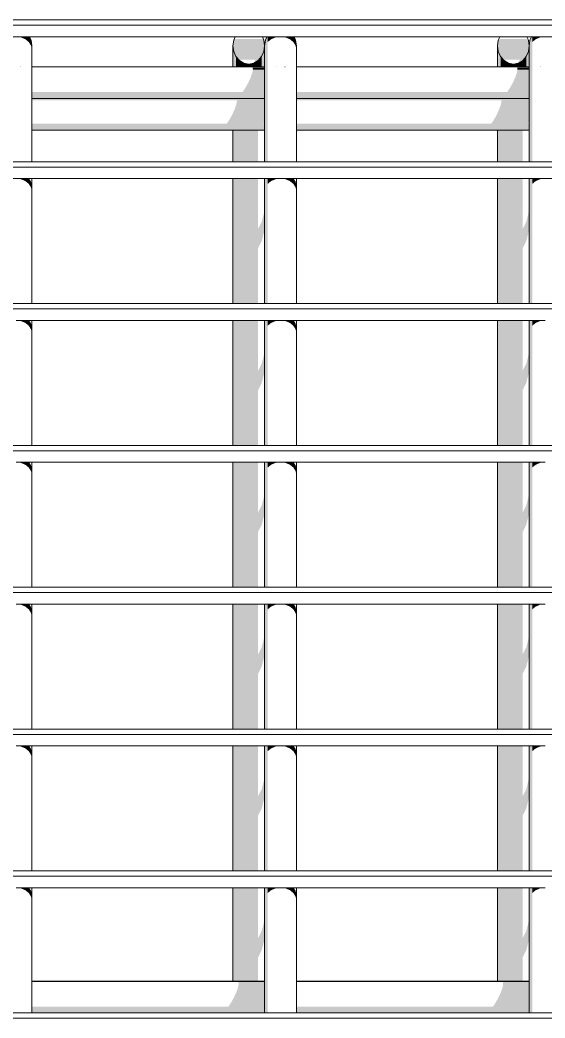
# Model space of a CAD drawing. Header units: millimetres. Extents: x -71878 to 121433, y -67383 to 83273.
# Drawn here: x 79855 to 81839, y -45430 to -41662 of the extents above; entities that cross this region are included whole.
import ezdxf

# ---------------------------------------------------------------- set-up
doc = ezdxf.new("R2010")
doc.units = ezdxf.units.MM
doc.header["$MEASUREMENT"] = 0
doc.layers.add('ENTIRADO_Pluma_Nº__21', color=7, linetype='Continuous', lineweight=5)
doc.layers.add('Vigas_Pluma_Nº__21', color=7, linetype='Continuous', lineweight=5)
doc.layers.add('Vigas_Pluma_Nº__3', color=7, linetype='Continuous', lineweight=0, true_color=0x646464)

msp = doc.modelspace()

# ---------------------------------------------------------------- hatches: boundary and pattern name
at = {"layer": 'Vigas_Pluma_Nº__3', "linetype": 'Continuous', "lineweight": 0, "true_color": 0x191919}
for points in [[(79858.004, -41725.749), (79839.463, -41725.749), (79858.004, -41728.158)], [(79858.004, -41728.158), (79874.73, -41735.149), (79874.73, -41725.749), (79858.004, -41725.749)], [(79874.73, -41735.149), (79888.004, -41746.038), (79888.004, -41725.749), (79874.73, -41725.749)], [(79888.004, -41725.749), (79888.004, -41746.038), (79896.526, -41759.759), (79896.526, -41738.743), (79894.649, -41734.5), (79889.213, -41725.749)], [(79896.526, -41759.759), (79899.463, -41774.969), (79899.463, -41760.092), (79896.526, -41738.743)], [(80659.463, -41760.092), (80662.399, -41781.441), (80670.922, -41800.7), (80680.583, -41811.826), (80744.403, -41811.826), (80737.299, -41825.926), (80738.004, -41825.798), (80754.73, -41815.985), (80768.004, -41800.7), (80776.526, -41781.441), (80779.463, -41760.092), (80776.526, -41738.743), (80774.649, -41734.5), (80664.277, -41734.5), (80662.399, -41738.743)], [(80779.463, -41760.092), (80779.463, -42197.918), (80782.399, -42197.918), (80782.399, -41738.743)], [(80782.399, -41738.743), (80782.399, -42197.918), (80790.921, -42197.918), (80790.921, -41725.749), (80788.149, -41725.749)], [(80790.921, -41746.038), (80804.195, -41735.149), (80804.195, -41725.749), (80790.922, -41725.749)], [(80804.195, -41735.149), (80820.922, -41728.158), (80820.922, -41725.749), (80804.195, -41725.749)], [(80820.922, -41725.749), (80820.922, -41728.158), (80839.462, -41725.749)], [(80839.462, -41725.749), (80858.004, -41728.158), (80858.004, -41725.749)], [(80858.004, -41728.158), (80874.73, -41735.149), (80874.73, -41725.749), (80858.004, -41725.749)], [(80874.73, -41735.149), (80888.004, -41746.038), (80888.004, -41725.749), (80874.73, -41725.749)], [(80888.004, -41725.749), (80888.004, -41746.038), (80896.526, -41759.759), (80896.526, -41738.743), (80894.649, -41734.5), (80889.213, -41725.749)], [(80896.526, -41759.759), (80899.463, -41774.969), (80899.463, -41760.092), (80896.526, -41738.743)], [(81659.463, -41760.092), (81662.399, -41781.441), (81670.922, -41800.7), (81680.583, -41811.826), (81744.403, -41811.826), (81737.299, -41825.926), (81738.004, -41825.798), (81754.73, -41815.985), (81768.004, -41800.7), (81776.526, -41781.441), (81779.463, -41760.092), (81776.526, -41738.743), (81774.649, -41734.5), (81664.276, -41734.5), (81662.399, -41738.743)], [(81782.399, -41738.743), (81779.463, -41760.092), (81779.463, -42197.918), (81782.399, -42197.918)], [(81782.399, -42197.918), (81790.922, -42197.918), (81790.922, -41725.749), (81788.149, -41725.749), (81782.399, -41738.743)], [(81790.921, -41725.749), (81790.921, -41746.038), (81804.195, -41735.149), (81804.196, -41725.749)], [(81804.196, -41725.749), (81804.196, -41735.149), (81820.921, -41728.158), (81820.921, -41725.749)], [(81820.921, -41728.158), (81839.463, -41725.749), (81820.921, -41725.749)], [(80662.399, -41781.441), (80659.463, -41760.092), (80659.463, -41839.078), (80662.399, -41839.078)], [(80670.922, -41800.7), (80662.399, -41781.441), (80662.399, -41839.078), (80670.922, -41839.078)], [(80776.526, -41781.441), (80768.004, -41800.7), (80768.004, -41839.078), (80775.405, -41839.078), (80776.526, -41835.271)], [(80779.463, -41760.092), (80776.526, -41781.441), (80776.526, -41835.271), (80779.379, -41805.578), (80779.463, -41804.628)], [(81662.399, -41781.441), (81659.463, -41760.092), (81659.463, -41839.078), (81662.399, -41839.078)], [(81670.922, -41800.7), (81662.399, -41781.441), (81662.399, -41839.078), (81670.922, -41839.078)], [(81768.004, -41800.7), (81768.004, -41839.078), (81775.405, -41839.078), (81776.526, -41835.271), (81776.526, -41781.441)], [(81779.463, -41760.092), (81776.526, -41781.441), (81776.526, -41835.271), (81779.379, -41805.578), (81779.463, -41804.628)], [(80684.195, -41815.985), (80670.922, -41800.701), (80670.922, -41839.078), (80684.195, -41839.078)], [(80700.922, -41825.798), (80684.195, -41815.985), (80684.195, -41839.078), (80700.922, -41839.078)], [(80754.73, -41815.985), (80738.004, -41825.798), (80738.004, -41839.078), (80754.73, -41839.078)], [(80768.004, -41800.701), (80754.73, -41815.985), (80754.73, -41839.078), (80768.004, -41839.078)], [(80779.463, -41839.078), (80779.463, -41821.767), (80778.043, -41839.078)], [(81684.195, -41815.985), (81670.922, -41800.701), (81670.922, -41839.078), (81684.195, -41839.078)], [(81700.922, -41825.798), (81684.195, -41815.985), (81684.195, -41839.078), (81700.922, -41839.078)], [(81738.004, -41825.798), (81738.004, -41839.078), (81754.73, -41839.078), (81754.73, -41815.985)], [(81768.004, -41800.701), (81754.73, -41815.985), (81754.73, -41839.078), (81768.004, -41839.078)], [(81779.463, -41839.078), (81779.463, -41821.767), (81778.043, -41839.078)], [(80719.463, -41829.179), (80700.922, -41825.798), (80700.922, -41839.078), (80719.463, -41839.078)], [(80719.463, -41829.179), (80719.463, -41839.078), (80738.004, -41839.078), (80738.004, -41825.798)], [(80734.526, -41842.015), (80779.463, -41842.015), (80779.463, -41839.078), (80730.674, -41839.078)], [(80735.043, -41850.537), (80732.173, -41863.811), (80779.463, -41863.811), (80779.463, -41850.537)], [(80735.043, -41850.537), (80779.463, -41850.537), (80779.463, -41842.015), (80734.526, -41842.015)], [(81700.922, -41839.078), (81719.463, -41839.078), (81719.463, -41829.179), (81700.922, -41825.798)], [(81719.463, -41829.179), (81719.463, -41839.078), (81738.004, -41839.078), (81738.004, -41825.798)], [(81779.463, -41839.078), (81730.674, -41839.078), (81734.526, -41842.015), (81779.463, -41842.015)], [(81735.042, -41850.537), (81732.173, -41863.811), (81779.463, -41863.811), (81779.463, -41850.537)], [(81734.526, -41842.015), (81735.043, -41850.537), (81779.463, -41850.537), (81779.463, -41842.015)], [(80726.198, -41880.537), (80717.702, -41899.078), (80779.463, -41899.078), (80779.463, -41880.537)], [(80732.173, -41863.811), (80726.197, -41880.537), (80779.463, -41880.537), (80779.463, -41863.811)], [(81717.702, -41899.078), (81779.463, -41899.078), (81779.463, -41880.537), (81726.198, -41880.537)], [(81732.173, -41863.811), (81726.197, -41880.537), (81779.463, -41880.537), (81779.463, -41863.811)], [(79899.463, -41934.345), (79899.463, -41947.619), (80779.463, -41947.619), (80779.463, -41934.345)], [(80707.517, -41917.619), (80696.64, -41934.345), (80779.463, -41934.345), (80779.463, -41917.619)], [(80717.702, -41899.078), (80707.517, -41917.619), (80779.463, -41917.619), (80779.463, -41899.078)], [(81779.463, -41934.345), (80899.463, -41934.345), (80899.463, -41947.619), (81779.463, -41947.619)], [(81707.517, -41917.619), (81696.64, -41934.345), (81779.463, -41934.345), (81779.463, -41917.619)], [(81717.702, -41899.078), (81707.517, -41917.619), (81779.463, -41917.619), (81779.463, -41899.078)], [(80779.463, -41947.619), (79899.463, -41947.619), (79899.463, -41956.142), (80779.463, -41956.142)], [(80779.463, -41956.141), (79899.463, -41956.141), (79899.463, -41959.078), (80779.463, -41959.078)], [(79899.463, -41959.078), (79899.463, -41962.015), (80779.463, -41962.015), (80779.463, -41959.078)], [(79899.463, -41962.015), (79899.463, -41965.923), (80674.311, -41965.923), (80674.591, -41970.537), (80779.463, -41970.537), (80779.463, -41962.015)], [(80674.59, -41970.537), (80671.721, -41983.811), (80779.463, -41983.811), (80779.463, -41970.537)], [(80899.462, -41959.078), (80899.462, -41962.015), (81779.463, -41962.015), (81779.463, -41959.078)], [(80899.462, -41965.923), (81674.311, -41965.923), (81674.59, -41970.537), (81779.463, -41970.537), (81779.463, -41962.014), (80899.462, -41962.014)], [(80899.463, -41947.619), (80899.463, -41956.142), (81779.463, -41956.142), (81779.463, -41947.619)], [(80899.463, -41956.142), (80899.463, -41959.078), (81779.463, -41959.078), (81779.463, -41956.142)], [(81674.59, -41970.537), (81671.721, -41983.811), (81779.463, -41983.811), (81779.463, -41970.537)], [(80657.249, -42019.078), (80779.463, -42019.078), (80779.463, -42000.537), (80665.745, -42000.537)], [(80671.721, -41983.811), (80665.745, -42000.537), (80779.463, -42000.537), (80779.463, -41983.811)], [(81665.745, -42000.537), (81657.249, -42019.078), (81779.463, -42019.078), (81779.463, -42000.537)], [(81665.745, -42000.537), (81779.463, -42000.537), (81779.463, -41983.811), (81671.721, -41983.811)], [(80647.065, -42037.619), (80636.188, -42054.345), (80774.185, -42054.345), (80779.463, -42046.228), (80779.463, -42037.619)], [(80647.065, -42037.619), (80779.463, -42037.619), (80779.463, -42019.078), (80657.249, -42019.078)], [(81636.188, -42054.345), (81774.184, -42054.345), (81779.463, -42046.228), (81779.463, -42037.619), (81647.065, -42037.619)], [(81647.065, -42037.619), (81779.463, -42037.619), (81779.463, -42019.078), (81657.249, -42019.078)], [(80779.462, -42054.345), (79899.463, -42054.345), (79899.463, -42067.619), (80779.462, -42067.619)], [(79899.463, -42076.141), (80779.462, -42076.141), (80779.462, -42067.619), (79899.463, -42067.619)], [(79899.463, -42079.078), (80779.462, -42079.078), (80779.462, -42076.141), (79899.463, -42076.141)], [(80659.463, -42197.918), (80662.399, -42197.918), (80662.399, -42079.078), (80659.463, -42079.078)], [(80670.922, -42079.078), (80662.399, -42079.078), (80662.399, -42197.918), (80670.922, -42197.918)], [(80670.922, -42197.918), (80684.195, -42197.918), (80684.195, -42079.078), (80670.922, -42079.078)], [(80684.195, -42079.078), (80684.195, -42197.918), (80700.921, -42197.918), (80700.921, -42079.078)], [(80700.922, -42197.918), (80719.463, -42197.918), (80719.463, -42079.078), (80700.922, -42079.078)], [(80719.463, -42197.918), (80738.004, -42197.918), (80738.004, -42079.078), (80719.463, -42079.078)], [(80754.73, -42079.078), (80738.004, -42079.078), (80738.004, -42197.918), (80754.73, -42197.918)], [(80899.463, -42067.619), (81779.462, -42067.619), (81779.462, -42054.345), (80899.463, -42054.345)], [(80899.463, -42067.619), (80899.463, -42076.141), (81779.462, -42076.141), (81779.462, -42067.619)], [(80899.463, -42076.141), (80899.463, -42079.078), (81779.462, -42079.078), (81779.462, -42076.141)], [(81662.399, -42079.078), (81659.463, -42079.078), (81659.463, -42197.918), (81662.399, -42197.918)], [(81662.399, -42197.918), (81670.922, -42197.918), (81670.922, -42079.078), (81662.399, -42079.078)], [(81670.922, -42197.918), (81684.195, -42197.918), (81684.195, -42079.078), (81670.922, -42079.078)], [(81684.195, -42197.918), (81700.922, -42197.918), (81700.922, -42079.078), (81684.195, -42079.078)], [(81700.922, -42197.918), (81719.463, -42197.918), (81719.463, -42079.078), (81700.922, -42079.078)], [(81738.004, -42079.078), (81719.463, -42079.078), (81719.463, -42197.918), (81738.004, -42197.918)], [(81738.004, -42197.918), (81754.73, -42197.918), (81754.73, -42079.078), (81738.004, -42079.078)], [(79858.004, -42261.171), (79839.582, -42261.171), (79858.004, -42263.565)], [(79858.004, -42263.565), (79874.73, -42270.556), (79874.73, -42261.171), (79858.004, -42261.171)], [(79874.73, -42270.556), (79888.004, -42281.445), (79888.004, -42261.171), (79874.73, -42261.171)], [(79888.004, -42261.171), (79888.004, -42281.445), (79896.526, -42295.166), (79896.526, -42272.93), (79889.222, -42261.171)], [(79896.526, -42295.166), (79899.463, -42310.376), (79899.463, -42288.14), (79896.526, -42272.93)], [(80659.463, -42261.171), (80659.463, -42733.341), (80662.399, -42733.341), (80662.399, -42261.171)], [(80670.922, -42261.171), (80662.399, -42261.171), (80662.399, -42733.341), (80670.922, -42733.341)], [(80684.195, -42261.171), (80670.922, -42261.171), (80670.922, -42733.341), (80684.195, -42733.341)], [(80700.922, -42261.171), (80684.195, -42261.171), (80684.195, -42733.341), (80700.922, -42733.341)], [(80719.463, -42261.171), (80700.922, -42261.171), (80700.922, -42733.341), (80719.463, -42733.341)], [(80719.463, -42261.171), (80719.463, -42733.341), (80738.004, -42733.341), (80738.004, -42261.171)], [(80738.004, -42733.341), (80754.73, -42733.341), (80754.73, -42261.171), (80738.004, -42261.171)], [(80779.463, -42261.171), (80779.463, -42733.341), (80782.399, -42733.341), (80782.399, -42261.171)], [(80782.399, -42261.171), (80782.399, -42733.341), (80790.922, -42733.341), (80790.922, -42261.171)], [(80790.922, -42281.445), (80804.196, -42270.556), (80804.195, -42261.171), (80790.922, -42261.171)], [(80804.195, -42261.171), (80804.195, -42270.556), (80820.921, -42263.565), (80820.922, -42261.171)], [(80820.922, -42263.565), (80839.343, -42261.171), (80820.922, -42261.171)], [(80839.582, -42261.171), (80858.004, -42263.565), (80858.004, -42261.171)], [(80858.004, -42263.565), (80874.73, -42270.556), (80874.73, -42261.171), (80858.004, -42261.171)], [(80874.73, -42270.556), (80888.004, -42281.445), (80888.004, -42261.171), (80874.73, -42261.171)], [(80888.004, -42261.171), (80888.004, -42281.445), (80896.526, -42295.166), (80896.526, -42272.93), (80889.222, -42261.171)], [(80896.526, -42295.166), (80899.463, -42310.376), (80899.463, -42288.14), (80896.526, -42272.93)], [(81662.399, -42261.171), (81659.463, -42261.171), (81659.463, -42733.341), (81662.399, -42733.341)], [(81662.399, -42733.341), (81670.922, -42733.341), (81670.922, -42261.171), (81662.399, -42261.171)], [(81670.922, -42733.341), (81684.195, -42733.341), (81684.195, -42261.171), (81670.922, -42261.171)], [(81684.195, -42261.171), (81684.195, -42733.341), (81700.921, -42733.341), (81700.921, -42261.171)], [(81719.463, -42261.171), (81700.922, -42261.171), (81700.922, -42733.341), (81719.463, -42733.341)], [(81738.004, -42261.171), (81719.463, -42261.171), (81719.463, -42733.341), (81738.004, -42733.341)], [(81754.73, -42261.171), (81738.004, -42261.171), (81738.004, -42733.341), (81754.73, -42733.341)], [(81779.463, -42261.171), (81779.463, -42733.341), (81782.399, -42733.341), (81782.399, -42261.171)], [(81782.399, -42261.171), (81782.399, -42733.341), (81790.922, -42733.341), (81790.922, -42261.171)], [(81790.921, -42281.445), (81804.195, -42270.556), (81804.195, -42261.171), (81790.922, -42261.171)], [(81804.195, -42261.171), (81804.195, -42270.556), (81820.922, -42263.565), (81820.921, -42261.171)], [(81820.921, -42261.171), (81820.922, -42263.565), (81839.343, -42261.171)], [(80779.463, -42357.173), (80776.526, -42392.972), (80776.526, -42465.918), (80779.463, -42430.119)], [(81779.463, -42357.174), (81776.526, -42392.972), (81776.526, -42465.918), (81779.463, -42430.12)], [(80768.004, -42425.267), (80754.73, -42450.896), (80754.73, -42523.842), (80768.003, -42498.214)], [(80776.526, -42465.919), (80776.526, -42392.972), (80768.004, -42425.267), (80768.004, -42498.213)], [(81768.003, -42498.213), (81768.003, -42425.267), (81754.73, -42450.896), (81754.73, -42523.842)], [(81776.526, -42392.972), (81768.004, -42425.267), (81768.004, -42498.213), (81776.526, -42465.918)], [(79858.004, -42796.594), (79839.702, -42796.594), (79858.004, -42798.972)], [(79858.004, -42798.972), (79874.73, -42805.963), (79874.73, -42796.594), (79858.004, -42796.594)], [(79874.73, -42805.963), (79888.004, -42816.852), (79888.004, -42796.594), (79874.73, -42796.594)], [(79888.004, -42796.594), (79888.004, -42816.852), (79896.526, -42830.573), (79896.526, -42808.337), (79889.232, -42796.594)], [(80659.463, -42796.594), (80659.463, -43268.764), (80662.399, -43268.764), (80662.399, -42796.594)], [(80670.922, -42796.594), (80662.399, -42796.594), (80662.399, -43268.764), (80670.922, -43268.764)], [(80684.195, -42796.594), (80670.922, -42796.594), (80670.922, -43268.764), (80684.195, -43268.764)], [(80684.195, -42796.594), (80684.195, -43268.764), (80700.922, -43268.764), (80700.922, -42796.594)], [(80700.922, -42796.594), (80700.922, -43268.764), (80719.463, -43268.764), (80719.463, -42796.594)], [(80719.463, -42796.594), (80719.463, -43268.764), (80738.004, -43268.764), (80738.004, -42796.594)], [(80738.004, -42796.594), (80738.004, -43268.764), (80754.73, -43268.764), (80754.73, -42796.594)], [(80782.399, -42796.594), (80779.463, -42796.594), (80779.463, -43268.764), (80782.399, -43268.764)], [(80782.399, -43268.764), (80790.922, -43268.764), (80790.922, -42796.594), (80782.399, -42796.594)], [(80790.922, -42796.594), (80790.922, -42816.852), (80804.196, -42805.963), (80804.196, -42796.594)], [(80804.195, -42805.963), (80820.921, -42798.972), (80820.922, -42796.594), (80804.195, -42796.594)], [(80820.922, -42796.594), (80820.921, -42798.972), (80839.224, -42796.594)], [(80858.004, -42796.594), (80839.702, -42796.594), (80858.004, -42798.972)], [(80858.004, -42798.972), (80874.73, -42805.963), (80874.73, -42796.594), (80858.004, -42796.594)], [(80874.73, -42805.963), (80888.004, -42816.852), (80888.004, -42796.594), (80874.73, -42796.594)], [(80888.004, -42796.594), (80888.004, -42816.852), (80896.526, -42830.574), (80896.526, -42808.337), (80889.232, -42796.594)], [(81662.399, -42796.594), (81659.463, -42796.594), (81659.463, -43268.764), (81662.399, -43268.764)], [(81662.399, -42796.594), (81662.399, -43268.764), (81670.922, -43268.764), (81670.922, -42796.594)], [(81684.195, -42796.594), (81670.922, -42796.594), (81670.922, -43268.764), (81684.195, -43268.764)], [(81684.195, -42796.594), (81684.195, -43268.764), (81700.922, -43268.764), (81700.922, -42796.594)], [(81700.922, -43268.764), (81719.463, -43268.764), (81719.463, -42796.594), (81700.922, -42796.594)], [(81719.463, -42796.594), (81719.463, -43268.764), (81738.004, -43268.764), (81738.004, -42796.594)], [(81738.004, -42796.594), (81738.004, -43268.764), (81754.73, -43268.764), (81754.73, -42796.594)], [(81782.399, -42796.594), (81779.463, -42796.594), (81779.463, -43268.764), (81782.399, -43268.764)], [(81782.399, -43268.764), (81790.922, -43268.764), (81790.922, -42796.594), (81782.399, -42796.594)], [(81790.921, -42816.853), (81804.196, -42805.963), (81804.195, -42796.594), (81790.922, -42796.594)], [(81804.195, -42796.594), (81804.195, -42805.963), (81820.921, -42798.972), (81820.921, -42796.594)], [(81820.921, -42798.972), (81839.223, -42796.594), (81820.922, -42796.594)], [(79896.526, -42830.573), (79899.463, -42845.783), (79899.463, -42823.547), (79896.526, -42808.337)], [(80896.526, -42830.573), (80899.463, -42845.783), (80899.463, -42823.547), (80896.526, -42808.337)], [(80779.463, -42892.58), (80776.526, -42928.379), (80776.526, -43001.325), (80779.463, -42965.526)], [(81779.463, -42892.58), (81776.526, -42928.379), (81776.526, -43001.325), (81779.463, -42965.526)], [(80776.526, -42928.379), (80768.004, -42960.673), (80768.004, -43033.619), (80776.526, -43001.325)], [(81776.526, -42928.379), (81768.004, -42960.674), (81768.004, -43033.619), (81776.526, -43001.325)], [(80768.004, -42960.673), (80754.73, -42986.302), (80754.73, -43059.248), (80768.004, -43033.619)], [(81768.004, -42960.674), (81754.73, -42986.303), (81754.73, -43059.248), (81768.003, -43033.62)], [(79858.004, -43332.017), (79839.822, -43332.017), (79858.004, -43334.379)], [(79858.004, -43334.379), (79874.73, -43341.371), (79874.73, -43332.017), (79858.004, -43332.017)], [(79874.73, -43341.371), (79888.004, -43352.26), (79888.004, -43332.017), (79874.73, -43332.017)], [(79888.004, -43332.017), (79888.004, -43352.26), (79896.526, -43365.981), (79896.526, -43343.745), (79889.242, -43332.017)], [(79896.526, -43365.981), (79899.463, -43381.19), (79899.463, -43358.954), (79896.526, -43343.745)], [(80659.463, -43332.017), (80659.463, -43804.186), (80662.399, -43804.186), (80662.399, -43332.017)], [(80662.399, -43804.186), (80670.922, -43804.186), (80670.922, -43332.017), (80662.399, -43332.017)], [(80670.922, -43332.017), (80670.922, -43804.186), (80684.195, -43804.186), (80684.195, -43332.017)], [(80700.922, -43332.017), (80684.195, -43332.017), (80684.195, -43804.186), (80700.922, -43804.186)], [(80700.922, -43332.017), (80700.922, -43804.186), (80719.463, -43804.186), (80719.463, -43332.017)], [(80719.463, -43332.017), (80719.463, -43804.186), (80738.004, -43804.186), (80738.004, -43332.017)], [(80738.004, -43804.186), (80754.73, -43804.186), (80754.73, -43332.017), (80738.004, -43332.017)], [(80779.463, -43332.017), (80779.463, -43804.186), (80782.399, -43804.186), (80782.399, -43332.017)], [(80782.399, -43804.186), (80790.922, -43804.186), (80790.922, -43332.017), (80782.399, -43332.017)], [(80790.922, -43332.017), (80790.922, -43352.26), (80804.196, -43341.371), (80804.195, -43332.017)], [(80804.195, -43341.371), (80820.922, -43334.379), (80820.922, -43332.017), (80804.195, -43332.017)], [(80820.922, -43334.379), (80839.103, -43332.017), (80820.922, -43332.017)], [(80839.822, -43332.017), (80858.004, -43334.379), (80858.004, -43332.017)], [(80858.004, -43334.379), (80874.73, -43341.371), (80874.73, -43332.017), (80858.004, -43332.017)], [(80874.73, -43341.371), (80888.004, -43352.26), (80888.004, -43332.017), (80874.73, -43332.017)], [(80888.004, -43332.017), (80888.004, -43352.26), (80896.526, -43365.981), (80896.526, -43343.745), (80889.242, -43332.017)], [(80896.526, -43365.981), (80899.463, -43381.191), (80899.463, -43358.955), (80896.526, -43343.745)], [(81659.463, -43332.017), (81659.463, -43804.186), (81662.399, -43804.186), (81662.399, -43332.017)], [(81662.399, -43332.017), (81662.399, -43804.186), (81670.922, -43804.186), (81670.922, -43332.017)], [(81684.195, -43332.017), (81670.922, -43332.017), (81670.922, -43804.186), (81684.195, -43804.186)], [(81684.195, -43332.017), (81684.195, -43804.186), (81700.922, -43804.186), (81700.922, -43332.017)], [(81700.922, -43332.017), (81700.922, -43804.186), (81719.463, -43804.186), (81719.463, -43332.017)], [(81719.463, -43332.017), (81719.463, -43804.186), (81738.004, -43804.186), (81738.004, -43332.017)], [(81754.73, -43332.017), (81738.004, -43332.017), (81738.004, -43804.186), (81754.73, -43804.186)], [(81779.463, -43804.186), (81782.399, -43804.186), (81782.399, -43332.017), (81779.463, -43332.017)], [(81790.922, -43332.017), (81782.399, -43332.017), (81782.399, -43804.186), (81790.922, -43804.186)], [(81790.921, -43352.26), (81804.195, -43341.371), (81804.196, -43332.017), (81790.922, -43332.017)], [(81804.195, -43341.371), (81820.921, -43334.379), (81820.922, -43332.017), (81804.195, -43332.017)], [(81820.922, -43334.379), (81839.103, -43332.017), (81820.922, -43332.017)], [(80779.463, -43427.986), (80776.526, -43463.785), (80776.526, -43536.731), (80779.463, -43500.932)], [(81779.463, -43500.932), (81779.463, -43427.986), (81776.526, -43463.785), (81776.526, -43536.731)], [(80776.526, -43463.785), (80768.004, -43496.08), (80768.004, -43569.026), (80776.526, -43536.731)], [(81776.526, -43536.731), (81776.526, -43463.785), (81768.004, -43496.08), (81768.004, -43569.026)], [(80768.003, -43496.08), (80754.73, -43521.709), (80754.73, -43594.655), (80768.003, -43569.026)], [(81768.004, -43496.08), (81754.73, -43521.709), (81754.73, -43594.655), (81768.004, -43569.026)], [(79839.942, -43867.44), (79858.004, -43869.787), (79858.004, -43867.44)], [(79858.004, -43869.787), (79874.73, -43876.778), (79874.73, -43867.44), (79858.004, -43867.44)], [(79874.73, -43876.778), (79888.004, -43887.667), (79888.004, -43867.44), (79874.73, -43867.44)], [(79888.004, -43867.44), (79888.004, -43887.667), (79896.526, -43901.388), (79896.526, -43879.152), (79889.251, -43867.44)], [(79896.526, -43901.388), (79899.463, -43916.598), (79899.463, -43894.362), (79896.526, -43879.152)], [(80662.399, -43867.44), (80659.463, -43867.44), (80659.463, -44339.609), (80662.399, -44339.609)], [(80670.922, -43867.44), (80662.399, -43867.44), (80662.399, -44339.609), (80670.922, -44339.609)], [(80670.922, -44339.609), (80684.195, -44339.609), (80684.195, -43867.44), (80670.922, -43867.44)], [(80700.921, -43867.44), (80684.195, -43867.44), (80684.195, -44339.609), (80700.921, -44339.609)], [(80700.922, -43867.44), (80700.922, -44339.609), (80719.463, -44339.609), (80719.463, -43867.44)], [(80738.004, -43867.44), (80719.463, -43867.44), (80719.463, -44339.609), (80738.004, -44339.609)], [(80738.004, -43867.44), (80738.004, -44339.609), (80754.73, -44339.609), (80754.73, -43867.44)], [(80782.399, -43867.44), (80779.463, -43867.44), (80779.463, -44339.609), (80782.399, -44339.609)], [(80782.399, -43867.44), (80782.399, -44339.609), (80790.922, -44339.609), (80790.922, -43867.44)], [(80790.922, -43887.667), (80804.195, -43876.778), (80804.195, -43867.44), (80790.922, -43867.44)], [(80804.195, -43876.778), (80820.922, -43869.787), (80820.922, -43867.44), (80804.195, -43867.44)], [(80820.922, -43867.44), (80820.922, -43869.787), (80838.984, -43867.44)], [(80858.004, -43867.44), (80839.942, -43867.44), (80858.004, -43869.787)], [(80858.004, -43869.787), (80874.73, -43876.778), (80874.73, -43867.44), (80858.004, -43867.44)], [(80874.73, -43876.778), (80888.004, -43887.667), (80888.004, -43867.44), (80874.73, -43867.44)], [(80888.004, -43867.44), (80888.004, -43887.667), (80896.526, -43901.388), (80896.526, -43879.152), (80889.251, -43867.44)], [(80896.526, -43901.388), (80899.463, -43916.598), (80899.463, -43894.362), (80896.526, -43879.152)], [(81662.399, -43867.44), (81659.463, -43867.44), (81659.463, -44339.609), (81662.399, -44339.609)], [(81670.922, -43867.44), (81662.399, -43867.44), (81662.399, -44339.609), (81670.922, -44339.609)], [(81670.922, -43867.44), (81670.922, -44339.609), (81684.195, -44339.609), (81684.195, -43867.44)], [(81700.922, -43867.44), (81684.195, -43867.44), (81684.195, -44339.609), (81700.922, -44339.609)], [(81719.463, -43867.44), (81700.922, -43867.44), (81700.922, -44339.609), (81719.463, -44339.609)], [(81719.463, -44339.609), (81738.004, -44339.609), (81738.004, -43867.44), (81719.463, -43867.44)], [(81754.73, -43867.44), (81738.004, -43867.44), (81738.004, -44339.609), (81754.73, -44339.609)], [(81779.463, -43867.44), (81779.463, -44339.609), (81782.399, -44339.609), (81782.399, -43867.44)], [(81782.399, -43867.44), (81782.399, -44339.609), (81790.922, -44339.609), (81790.922, -43867.44)], [(81790.921, -43887.667), (81804.196, -43876.778), (81804.195, -43867.44), (81790.922, -43867.44)], [(81804.195, -43876.778), (81820.921, -43869.787), (81820.922, -43867.44), (81804.195, -43867.44)], [(81820.921, -43867.44), (81820.922, -43869.787), (81838.984, -43867.44)], [(80779.463, -43963.393), (80776.526, -43999.191), (80776.526, -44072.137), (80779.463, -44036.338)], [(81779.463, -43963.392), (81776.526, -43999.191), (81776.526, -44072.137), (81779.463, -44036.338)], [(80776.526, -43999.192), (80768.004, -44031.486), (80768.004, -44104.432), (80776.526, -44072.137)], [(81776.526, -43999.191), (81768.004, -44031.486), (81768.004, -44104.432), (81776.526, -44072.137)], [(80768.003, -44031.486), (80754.729, -44057.116), (80754.73, -44130.061), (80768.003, -44104.432)], [(81768.004, -44031.486), (81754.73, -44057.115), (81754.73, -44130.061), (81768.004, -44104.432)], [(79840.061, -44402.863), (79858.004, -44405.194), (79858.004, -44402.863)], [(79858.004, -44405.194), (79874.73, -44412.185), (79874.73, -44402.863), (79858.004, -44402.863)], [(79874.73, -44412.185), (79888.004, -44423.074), (79888.004, -44402.863), (79874.73, -44402.863)], [(79888.004, -44402.863), (79888.004, -44423.074), (79896.526, -44436.795), (79896.526, -44414.559), (79889.261, -44402.863)], [(79896.526, -44436.795), (79899.463, -44452.005), (79899.463, -44429.769), (79896.526, -44414.559)], [(80662.399, -44402.863), (80659.463, -44402.863), (80659.463, -44875.032), (80662.399, -44875.032)], [(80662.399, -44402.863), (80662.399, -44875.032), (80670.922, -44875.032), (80670.922, -44402.863)], [(80684.195, -44402.863), (80670.922, -44402.863), (80670.922, -44875.032), (80684.195, -44875.032)], [(80684.195, -44402.863), (80684.195, -44875.032), (80700.922, -44875.032), (80700.922, -44402.863)], [(80700.922, -44402.863), (80700.922, -44875.032), (80719.463, -44875.032), (80719.463, -44402.863)], [(80738.004, -44402.863), (80719.463, -44402.863), (80719.463, -44875.032), (80738.004, -44875.032)], [(80754.73, -44402.863), (80738.004, -44402.863), (80738.004, -44875.032), (80754.73, -44875.032)], [(80779.463, -44402.863), (80779.463, -44875.032), (80782.399, -44875.032), (80782.399, -44402.863)], [(80782.399, -44875.032), (80790.922, -44875.032), (80790.922, -44402.863), (80782.399, -44402.863)], [(80790.922, -44402.863), (80790.922, -44423.074), (80804.195, -44412.185), (80804.195, -44402.863)], [(80804.195, -44412.185), (80820.922, -44405.194), (80820.922, -44402.863), (80804.195, -44402.863)], [(80820.922, -44405.194), (80838.864, -44402.863), (80820.922, -44402.863)], [(80858.004, -44402.863), (80840.062, -44402.863), (80858.004, -44405.194)], [(80858.004, -44405.194), (80874.73, -44412.185), (80874.73, -44402.863), (80858.004, -44402.863)], [(80874.73, -44412.185), (80888.004, -44423.074), (80888.004, -44402.863), (80874.73, -44402.863)], [(80888.004, -44402.863), (80888.004, -44423.074), (80896.526, -44436.795), (80896.526, -44414.559), (80889.261, -44402.863)], [(80896.526, -44436.795), (80899.463, -44452.005), (80899.463, -44429.769), (80896.526, -44414.559)], [(81659.463, -44402.863), (81659.463, -44875.032), (81662.399, -44875.032), (81662.399, -44402.863)], [(81662.399, -44402.863), (81662.399, -44875.032), (81670.922, -44875.032), (81670.922, -44402.863)], [(81670.922, -44402.863), (81670.922, -44875.032), (81684.195, -44875.032), (81684.195, -44402.863)], [(81684.195, -44402.863), (81684.195, -44875.032), (81700.922, -44875.032), (81700.922, -44402.863)], [(81700.922, -44402.863), (81700.922, -44875.032), (81719.463, -44875.032), (81719.463, -44402.863)], [(81719.463, -44875.032), (81738.004, -44875.032), (81738.004, -44402.863), (81719.463, -44402.863)], [(81738.004, -44402.863), (81738.004, -44875.032), (81754.73, -44875.032), (81754.73, -44402.863)], [(81779.463, -44402.863), (81779.463, -44875.032), (81782.399, -44875.032), (81782.399, -44402.863)], [(81782.399, -44875.032), (81790.922, -44875.032), (81790.922, -44402.863), (81782.399, -44402.863)], [(81790.921, -44423.074), (81804.196, -44412.185), (81804.195, -44402.863), (81790.922, -44402.863)], [(81804.195, -44412.185), (81820.921, -44405.194), (81820.922, -44402.863), (81804.195, -44402.863)], [(81820.921, -44405.194), (81838.864, -44402.863), (81820.921, -44402.863)], [(80776.526, -44534.598), (80768.004, -44566.892), (80768.004, -44639.838), (80776.526, -44607.544)], [(80779.463, -44498.799), (80776.526, -44534.598), (80776.526, -44607.544), (80779.463, -44571.745)], [(81776.526, -44534.598), (81768.004, -44566.892), (81768.004, -44639.838), (81776.526, -44607.544)], [(81779.463, -44498.799), (81776.526, -44534.598), (81776.526, -44607.544), (81779.463, -44571.745)], [(80768.004, -44566.892), (80754.73, -44592.522), (80754.73, -44665.468), (80768.004, -44639.839)], [(81768.004, -44566.892), (81754.73, -44592.522), (81754.73, -44665.468), (81768.004, -44639.838)], [(79858.004, -44938.285), (79840.181, -44938.286), (79858.004, -44940.601)], [(79858.004, -44940.601), (79874.73, -44947.592), (79874.73, -44938.285), (79858.004, -44938.285)], [(79874.73, -44947.592), (79888.004, -44958.481), (79888.004, -44938.285), (79874.73, -44938.285)], [(79888.004, -44938.285), (79888.004, -44958.481), (79896.526, -44972.202), (79896.526, -44949.966), (79889.271, -44938.285)], [(80662.399, -44938.285), (80659.463, -44938.285), (80659.463, -45291.333), (80662.399, -45291.333)], [(80662.399, -44938.285), (80662.399, -45291.333), (80670.922, -45291.333), (80670.922, -44938.285)], [(80670.922, -44938.285), (80670.922, -45291.333), (80684.195, -45291.333), (80684.195, -44938.285)], [(80684.195, -44938.285), (80684.195, -45291.333), (80700.922, -45291.333), (80700.922, -44938.285)], [(80719.463, -44938.285), (80700.922, -44938.285), (80700.922, -45291.333), (80719.463, -45291.333)], [(80719.463, -44938.285), (80719.463, -45291.333), (80738.004, -45291.333), (80738.004, -44938.285)], [(80738.004, -45291.333), (80754.73, -45291.333), (80754.73, -44938.285), (80738.004, -44938.285)], [(80779.463, -44938.285), (80779.463, -45410.455), (80782.399, -45410.455), (80782.399, -44938.285)], [(80782.399, -44938.285), (80782.399, -45410.455), (80790.922, -45410.455), (80790.922, -44938.285)], [(80790.921, -44958.481), (80804.195, -44947.592), (80804.195, -44938.285), (80790.922, -44938.285)], [(80804.195, -44947.592), (80820.922, -44940.601), (80820.922, -44938.285), (80804.195, -44938.285)], [(80820.922, -44938.285), (80820.921, -44940.601), (80838.744, -44938.285)], [(80840.181, -44938.285), (80858.004, -44940.601), (80858.004, -44938.285)], [(80858.003, -44940.601), (80874.73, -44947.592), (80874.73, -44938.285), (80858.004, -44938.285)], [(80874.73, -44947.592), (80888.004, -44958.481), (80888.004, -44938.285), (80874.73, -44938.285)], [(80888.004, -44938.285), (80888.004, -44958.481), (80896.526, -44972.202), (80896.526, -44949.966), (80889.271, -44938.285)], [(81662.399, -44938.285), (81659.463, -44938.285), (81659.463, -45291.333), (81662.399, -45291.333)], [(81662.399, -44938.285), (81662.399, -45291.333), (81670.922, -45291.333), (81670.922, -44938.285)], [(81670.922, -44938.285), (81670.922, -45291.333), (81684.195, -45291.333), (81684.195, -44938.285)], [(81684.195, -44938.285), (81684.195, -45291.333), (81700.922, -45291.333), (81700.922, -44938.285)], [(81719.463, -44938.285), (81700.922, -44938.285), (81700.922, -45291.333), (81719.463, -45291.333)], [(81738.004, -44938.285), (81719.463, -44938.285), (81719.463, -45291.333), (81738.004, -45291.333)], [(81754.73, -44938.285), (81738.004, -44938.285), (81738.004, -45291.333), (81754.73, -45291.333)], [(81779.463, -44938.285), (81779.463, -45410.455), (81782.399, -45410.455), (81782.399, -44938.285)], [(81782.399, -44938.285), (81782.399, -45410.455), (81790.922, -45410.455), (81790.922, -44938.285)], [(81790.922, -44958.481), (81804.195, -44947.592), (81804.195, -44938.285), (81790.922, -44938.285)], [(81804.195, -44947.592), (81820.922, -44940.601), (81820.921, -44938.285), (81804.195, -44938.285)], [(81820.922, -44940.601), (81838.744, -44938.285), (81820.922, -44938.285)], [(79896.526, -44972.202), (79899.463, -44987.412), (79899.463, -44965.176), (79896.526, -44949.966)], [(80896.526, -44972.202), (80899.463, -44987.412), (80899.463, -44965.176), (80896.526, -44949.966)], [(80779.463, -45034.205), (80776.526, -45070.004), (80776.526, -45142.95), (80779.463, -45107.151)], [(81779.463, -45107.151), (81779.463, -45034.205), (81776.526, -45070.004), (81776.526, -45142.95)], [(80776.526, -45070.004), (80768.004, -45102.299), (80768.004, -45175.245), (80776.526, -45142.95)], [(81776.526, -45070.004), (81768.004, -45102.299), (81768.004, -45175.245), (81776.526, -45142.95)], [(80768.004, -45175.245), (80768.004, -45102.299), (80754.73, -45127.928), (80754.73, -45200.874)], [(81768.004, -45175.245), (81768.004, -45102.299), (81754.73, -45127.928), (81754.73, -45200.874)], [(80398.086, -45291.333), (80394.335, -45292.02), (80597.413, -45292.02), (80601.164, -45291.333)], [(80672.139, -45333.479), (80779.463, -45333.479), (80779.463, -45316.753), (80678.115, -45316.753)], [(80680.468, -45294.957), (80779.463, -45294.957), (80779.463, -45292.02), (80676.615, -45292.02)], [(80680.984, -45303.479), (80678.114, -45316.753), (80779.463, -45316.753), (80779.463, -45303.479)], [(80680.984, -45303.479), (80779.463, -45303.479), (80779.463, -45294.957), (80680.468, -45294.957)], [(81394.335, -45292.02), (81597.414, -45292.02), (81601.164, -45291.333), (81398.086, -45291.333)], [(81678.114, -45316.753), (81672.139, -45333.479), (81779.463, -45333.479), (81779.463, -45316.753)], [(81676.615, -45292.02), (81680.468, -45294.957), (81779.463, -45294.957), (81779.463, -45292.02)], [(81678.114, -45316.753), (81779.463, -45316.753), (81779.463, -45303.479), (81680.984, -45303.479)], [(81680.468, -45294.957), (81680.984, -45303.479), (81779.463, -45303.479), (81779.463, -45294.957)], [(80653.458, -45370.561), (80779.463, -45370.561), (80779.463, -45352.02), (80663.643, -45352.02)], [(80663.643, -45352.02), (80779.463, -45352.02), (80779.463, -45333.479), (80672.139, -45333.479)], [(81653.458, -45370.561), (81779.463, -45370.561), (81779.463, -45352.02), (81663.643, -45352.02)], [(81672.139, -45333.479), (81663.643, -45352.02), (81779.463, -45352.02), (81779.463, -45333.479)], [(79899.463, -45400.561), (80779.463, -45400.561), (80779.463, -45387.287), (79899.463, -45387.287)], [(79899.463, -45409.083), (80779.463, -45409.083), (80779.463, -45400.561), (79899.463, -45400.561)], [(80642.582, -45387.287), (80779.463, -45387.287), (80779.463, -45370.561), (80653.458, -45370.561)], [(81779.463, -45387.287), (80899.462, -45387.287), (80899.462, -45400.561), (81779.463, -45400.561)], [(81779.463, -45400.561), (80899.462, -45400.561), (80899.462, -45409.083), (81779.463, -45409.083)], [(81653.458, -45370.561), (81642.581, -45387.287), (81779.463, -45387.287), (81779.463, -45370.561)], [(80779.463, -45409.084), (79899.463, -45409.084), (79899.463, -45410.455), (80779.463, -45410.455)], [(80899.462, -45409.084), (80899.462, -45410.455), (81779.463, -45410.455), (81779.463, -45409.084)]]:
    msp.add_hatch(color=250, dxfattribs=at).paths.add_polyline_path(points)

# ---------------------------------------------------------------- linework, layer by layer
at = {"layer": 'ENTIRADO_Pluma_Nº__21', "linetype": 'Continuous'}
for p, q in [((65797.825, -41662.495), (84141.199, -41662.495)), ((65797.825, -41682.326), (84141.199, -41682.326)), ((65797.825, -41725.749), (84141.199, -41725.749)), ((66040.552, -42197.918), (83938.408, -42197.918)), ((79899.463, -42197.902), (80659.463, -42197.902)), ((80899.463, -42197.902), (81659.463, -42197.902)), ((66040.552, -42217.749), (83938.408, -42217.749)), ((66040.552, -42261.171), (83938.408, -42261.171)), ((66252.428, -42733.341), (83726.532, -42733.341)), ((66252.428, -42753.171), (83726.532, -42753.171)), ((79899.463, -42733.308), (80659.463, -42733.308)), ((80899.463, -42733.308), (81659.463, -42733.308)), ((79839.702, -42796.594), (80839.223, -42796.594)), ((80839.594, -42796.594), (81839.331, -42796.594)), ((66464.305, -43268.764), (83514.655, -43268.764)), ((66464.305, -43288.594), (83514.655, -43288.594)), ((79899.463, -43268.714), (80659.463, -43268.714)), ((80899.463, -43268.714), (81659.463, -43268.714)), ((79839.714, -43332.017), (80839.211, -43332.017)), ((80839.714, -43332.017), (81839.211, -43332.017)), ((66676.181, -43804.186), (83302.779, -43804.186)), ((79899.463, -43804.121), (80659.463, -43804.121)), ((80839.432, -43804.121), (80839.493, -43804.121)), ((80899.463, -43804.121), (81659.463, -43804.121)), ((66676.181, -43824.017), (83302.779, -43824.017)), ((79839.834, -43867.44), (80838.984, -43867.44)), ((80839.834, -43867.44), (81839.091, -43867.44)), ((66888.057, -44339.609), (83090.902, -44339.609)), ((79899.463, -44339.527), (80659.463, -44339.527)), ((80839.422, -44339.527), (80839.503, -44339.527)), ((80899.463, -44339.527), (81659.463, -44339.527)), ((66888.057, -44359.44), (83090.902, -44359.44)), ((79840.061, -44402.863), (80838.972, -44402.863)), ((80839.954, -44402.863), (81838.972, -44402.863)), ((67099.934, -44875.032), (82879.026, -44875.032)), ((67099.934, -44894.863), (82879.026, -44894.863)), ((79899.463, -44874.933), (80659.463, -44874.933)), ((80899.463, -44874.933), (81659.463, -44874.933)), ((79840.181, -44938.285), (80838.744, -44938.285)), ((80840.073, -44938.285), (81838.852, -44938.285)), ((67311.81, -45410.455), (82667.15, -45410.455)), ((67311.81, -45430.285), (82667.15, -45430.285))]:
    msp.add_line(p, q, dxfattribs=at)
at = {"layer": 'Vigas_Pluma_Nº__21', "linetype": 'Continuous'}
for p, q in [((79890.776, -41725.749), (79896.526, -41738.743)), ((79896.526, -41738.743), (79899.463, -41760.092)), ((80659.463, -41760.092), (80662.399, -41738.743)), ((80662.399, -41738.743), (80668.149, -41725.749)), ((80770.776, -41725.749), (80776.526, -41738.743)), ((80776.526, -41738.743), (80779.463, -41760.092)), ((80779.463, -41760.092), (80782.399, -41738.743)), ((80782.399, -41738.743), (80788.149, -41725.749)), ((80890.776, -41725.749), (80896.526, -41738.743)), ((80896.526, -41738.743), (80899.463, -41760.092)), ((81662.399, -41738.743), (81659.463, -41760.092)), ((81668.149, -41725.749), (81662.399, -41738.743)), ((81776.526, -41738.743), (81770.776, -41725.749)), ((81779.463, -41760.092), (81776.526, -41738.743)), ((81779.463, -41760.092), (81782.399, -41738.743)), ((81782.399, -41738.743), (81788.149, -41725.749)), ((79899.463, -42197.918), (79899.463, -41760.092)), ((80662.399, -41781.441), (80659.463, -41760.092)), ((80659.463, -41760.092), (80659.463, -41839.078)), ((80670.922, -41800.701), (80662.399, -41781.441)), ((80776.526, -41781.441), (80768.004, -41800.701)), ((80779.463, -41760.092), (80776.526, -41781.441)), ((80779.463, -42197.918), (80779.463, -41760.092)), ((80899.463, -42197.918), (80899.463, -41760.092)), ((81659.463, -41760.092), (81662.399, -41781.441)), ((81659.463, -41839.078), (81659.463, -41760.092)), ((81662.399, -41781.441), (81670.922, -41800.701)), ((81768.004, -41800.701), (81776.526, -41781.441)), ((81776.526, -41781.441), (81779.463, -41760.092)), ((81779.463, -42197.918), (81779.463, -41760.092)), ((80684.195, -41815.985), (80670.922, -41800.701)), ((80700.922, -41825.798), (80684.195, -41815.985)), ((80754.73, -41815.985), (80738.004, -41825.798)), ((80768.004, -41800.701), (80754.73, -41815.985)), ((81670.922, -41800.701), (81684.195, -41815.985)), ((81684.195, -41815.985), (81700.922, -41825.798)), ((81738.004, -41825.798), (81754.73, -41815.985)), ((81754.73, -41815.985), (81768.004, -41800.701)), ((79855.525, -41839.078), (79855.601, -41839.078)), ((79856.345, -41839.078), (79856.397, -41839.078)), ((79899.463, -41839.078), (80779.463, -41839.078)), ((80719.463, -41829.179), (80700.922, -41825.798)), ((80738.004, -41825.798), (80719.463, -41829.179)), ((80822.528, -41839.078), (80822.58, -41839.078)), ((80823.324, -41839.078), (80823.4, -41839.078)), ((80855.525, -41839.078), (80855.601, -41839.078)), ((80856.345, -41839.078), (80856.397, -41839.078)), ((80899.463, -41839.078), (81779.463, -41839.078)), ((81700.922, -41825.798), (81719.463, -41829.179)), ((81719.463, -41829.179), (81738.004, -41825.798)), ((81822.528, -41839.078), (81822.58, -41839.078)), ((81823.324, -41839.078), (81823.4, -41839.078)), ((80779.463, -41959.078), (79899.463, -41959.078)), ((81779.463, -41959.078), (80899.463, -41959.078)), ((80779.463, -42079.078), (79899.463, -42079.078)), ((80659.463, -42079.078), (80659.463, -42197.918)), ((81779.463, -42079.078), (80899.463, -42079.078)), ((81659.463, -42197.918), (81659.463, -42079.078)), ((79899.463, -42733.341), (79899.463, -42261.171)), ((80659.463, -42261.171), (80659.463, -42733.341)), ((80779.463, -42733.341), (80779.463, -42261.171)), ((80839.463, -42261.155), (80839.343, -42261.171)), ((80839.582, -42261.171), (80839.463, -42261.155)), ((80899.463, -42733.341), (80899.463, -42261.171)), ((81659.463, -42733.341), (81659.463, -42261.171)), ((81779.463, -42733.341), (81779.463, -42261.171)), ((79899.463, -43268.764), (79899.463, -42796.594)), ((80659.463, -42796.594), (80659.463, -43268.764)), ((80779.463, -43268.764), (80779.463, -42796.594)), ((80839.223, -42796.594), (80839.463, -42796.561)), ((80839.702, -42796.594), (80839.463, -42796.561)), ((80899.463, -43268.764), (80899.463, -42796.594)), ((81659.463, -43268.764), (81659.463, -42796.594)), ((81779.463, -43268.764), (81779.463, -42796.594)), ((81839.223, -42796.594), (81839.463, -42796.561)), ((79899.463, -43804.186), (79899.463, -43332.017)), ((80659.463, -43332.017), (80659.463, -43804.186)), ((80779.463, -43804.186), (80779.463, -43332.017)), ((80839.463, -43331.968), (80839.103, -43332.017)), ((80839.463, -43331.968), (80839.822, -43332.017)), ((80899.463, -43804.186), (80899.463, -43332.017)), ((81659.463, -43804.186), (81659.463, -43332.017)), ((81779.463, -43804.186), (81779.463, -43332.017)), ((81839.463, -43331.968), (81839.103, -43332.017)), ((79899.463, -44339.609), (79899.463, -43867.44)), ((80659.463, -43867.44), (80659.463, -44339.609)), ((80779.463, -44339.609), (80779.463, -43867.44)), ((80838.984, -43867.44), (80839.463, -43867.374)), ((80839.942, -43867.44), (80839.463, -43867.374)), ((80899.463, -44339.609), (80899.463, -43867.44)), ((81659.463, -44339.609), (81659.463, -43867.44)), ((81779.463, -44339.609), (81779.463, -43867.44)), ((81838.984, -43867.44), (81839.463, -43867.374)), ((79899.463, -44875.032), (79899.463, -44402.863)), ((80659.463, -44402.863), (80659.463, -44875.032)), ((80779.463, -44875.032), (80779.463, -44402.863)), ((80839.463, -44402.78), (80838.864, -44402.863)), ((80839.463, -44402.78), (80840.061, -44402.863)), ((80899.463, -44875.032), (80899.463, -44402.863)), ((81659.463, -44875.032), (81659.463, -44402.863)), ((81779.463, -44875.032), (81779.463, -44402.863)), ((81839.463, -44402.78), (81838.864, -44402.863)), ((79899.463, -45410.455), (79899.463, -44938.285)), ((80659.463, -44938.285), (80659.463, -45291.333)), ((80779.463, -45410.455), (80779.463, -44938.285)), ((80838.744, -44938.285), (80839.463, -44938.187)), ((80840.181, -44938.285), (80839.463, -44938.187)), ((80899.463, -45410.455), (80899.463, -44938.285)), ((81659.463, -45291.333), (81659.463, -44938.285)), ((81779.463, -45410.455), (81779.463, -44938.285)), ((81838.744, -44938.285), (81839.463, -44938.187)), ((80779.463, -45291.333), (79899.463, -45291.333)), ((80779.463, -45292.02), (79899.463, -45292.02)), ((81779.463, -45291.333), (80899.463, -45291.333)), ((81779.463, -45292.02), (80899.463, -45292.02))]:
    msp.add_line(p, q, dxfattribs=at)

doc.saveas('drawing.dxf')
